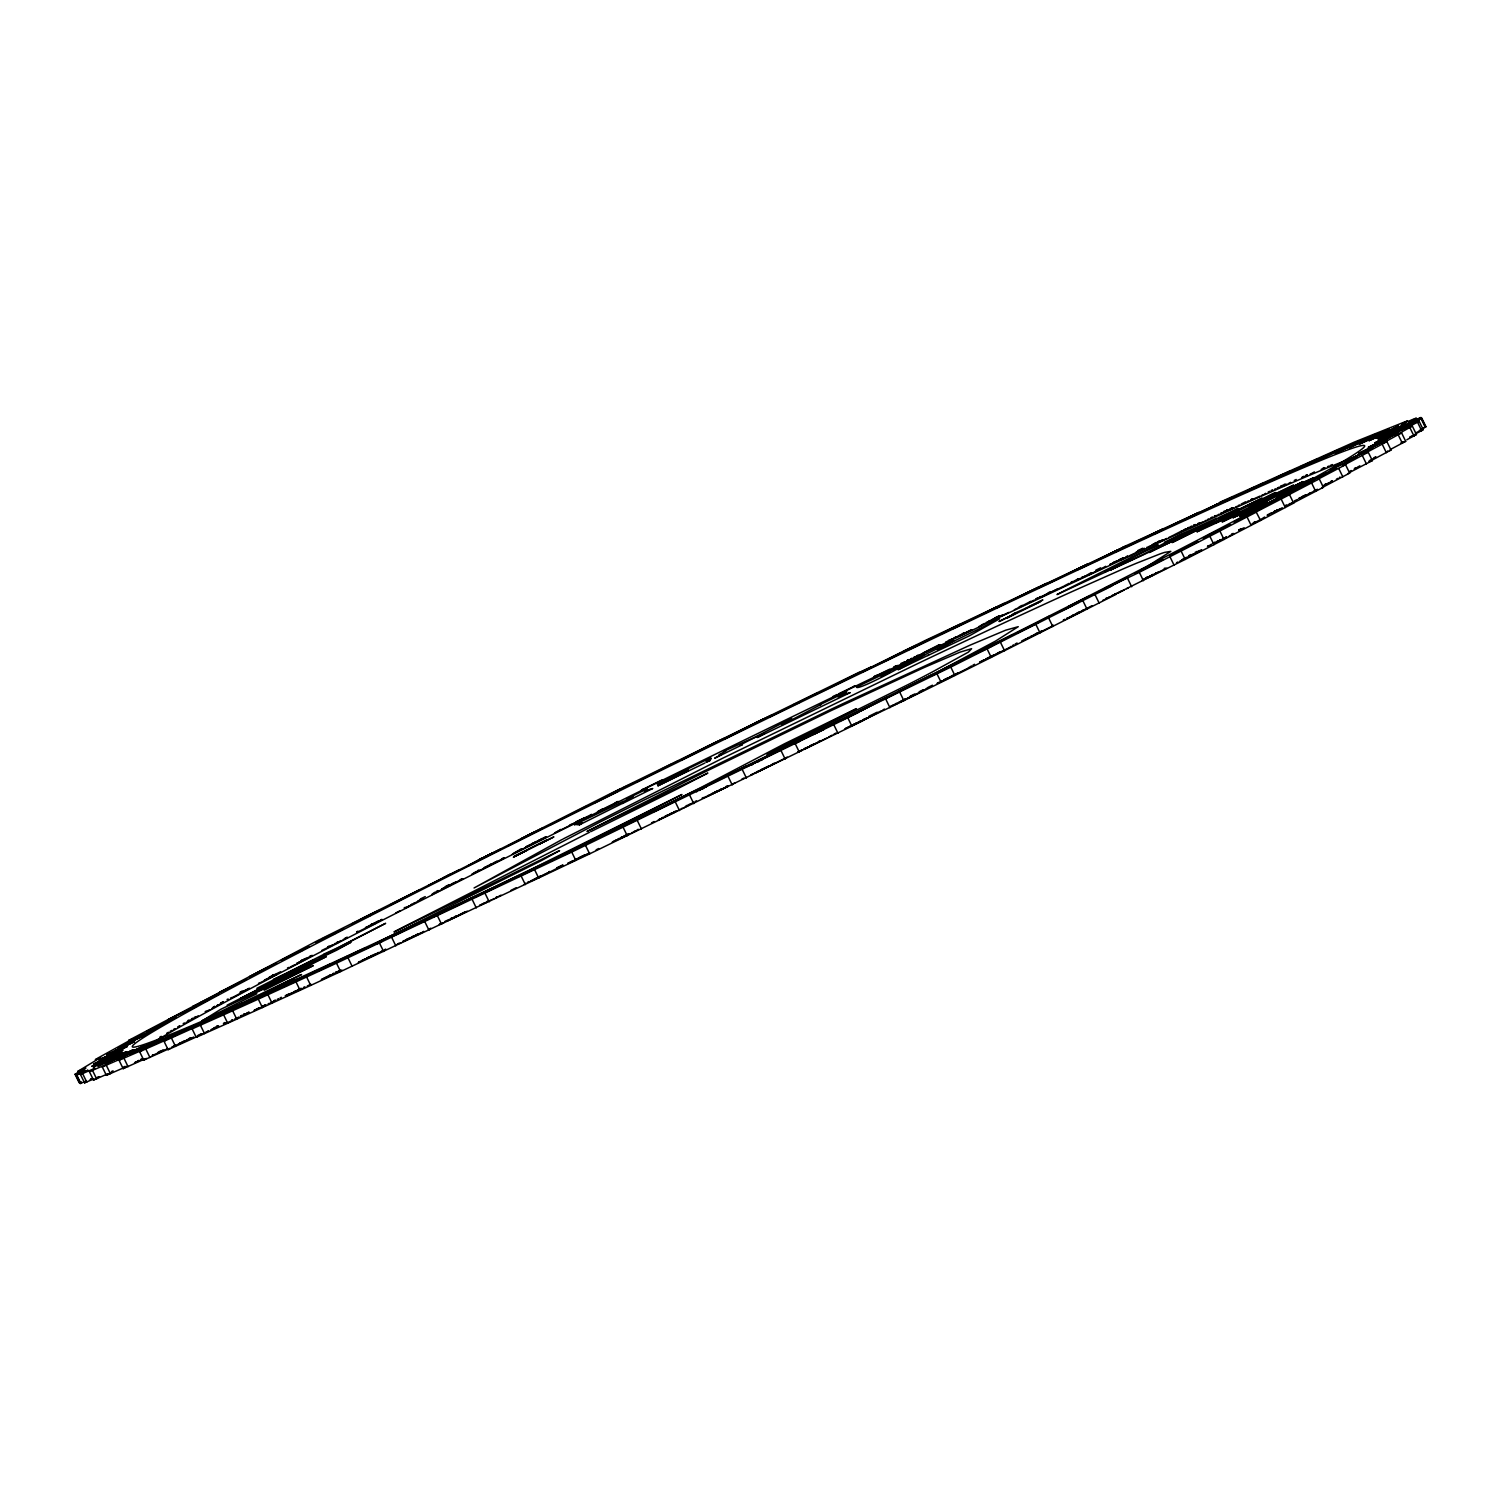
<?xml version="1.0" encoding="UTF-8"?>
<svg xmlns="http://www.w3.org/2000/svg" width="1501" height="1501" viewBox="0 0 1501 1501"><rect width="100%" height="100%" fill="white"/><g stroke="black" fill="none" stroke-linecap="round" stroke-linejoin="round"><path stroke-width="1.5" d="M1143.424 580.718L1139.315 572.294L1181.099 551.017L1185.208 559.441L1114.811 594.434M324.197 954.167L256.84 988.333L336.768 950.133L351.028 942.234L319.507 957.507L385.644 923.321L338.851 947.131A79.046 1.933 -26 0 0 335.811 948.613L324.141 953.961M671.81 777.799L687.965 770.613L657.794 785.905L704.926 763.015M1260.652 508.933L1238.363 519.327L1260.652 508.933L1258.832 509.833M336.505 963.173L295.997 981.879L300.106 990.304L340.614 971.579L336.505 963.173L571.731 852.061L817.613 732.563M1275.794 500.377L1280.897 497.882L1269.152 503.754L1275.719 500.49L1271.385 502.385M81.242 1081.752L79.159 1082.709L75.05 1074.303L85.913 1068.018L77.789 1071.376L100.717 1057.473L95.313 1059.687L98.616 1057.661L131.957 1039.236L128.654 1040.399L315.792 941.559L500.452 849.247L484.992 856.94L489.307 854.82M1415.068 434.202L1423.211 429.624L1419.102 421.218L1410.978 424.577L1421.841 418.291L1425.95 426.697L1419.214 430.599M1091.977 605.729L1067.267 618.543M1347.654 473.622L1349.662 473.096L1345.553 464.691L1343.17 465.591L1368.237 452.195L1372.346 460.601L1349.737 472.421M622.559 803.485L652.597 788.569M711.005 758.793L706.352 761.514A45.255 1.107 -26 0 0 706.821 761.72L709.954 760.482M432.626 893.883L431.688 894.709L450.938 884.99L441.894 889.061M428.066 885.871L451.538 873.713L447.861 875.364M428.517 885.477L458.762 870.186L443.546 877.729L447.411 875.833M901.032 663.348L902.045 662.973M1065.898 608.505L1073.534 604.659L1058.599 612.052L1071.245 606.273M433.095 893.47L435.009 892.157M854.895 713.613L856.771 712.619L839.847 721.024L950.79 667.101L1112.316 585.765M844.782 728.904C932.346 687.721 1026.965 639.37 1116.406 594.19M239.334 982.517L233.312 985.594L244.025 980.772L219.84 992.142L246.633 978.952L227.683 988.352L239.334 982.498M1104.736 588.786L1111.078 586.084M1343.564 448.611L1345.609 447.842M1406.85 439.774L1416.437 434.502L1412.328 426.096L1405.874 428.629L1419.102 421.218M295.997 981.879L258.303 999.122L262.412 1007.546L300.106 990.304M99.591 1062.502L122.594 1052.22L91.767 1066.348L115.596 1054.584L110.624 1057.267M1138.021 551.674L1129.934 555.52M719.185 754.778L726.052 750.669L723.557 751.438L755.153 737.104L791.684 718.285L784.01 723.595A46.437 1.126 -26 0 0 781.702 725.077L821.16 704.401L819.79 704.776M1147.458 536.514L1163.519 528.69L1115.543 551.899L1155.676 532.499M474.053 872.832L472.196 874.145M1051.038 626.686L1024.733 639.895M1051.507 626.33L1053.214 625.11M1201.851 550.023L1188.023 557.246M894.202 666.669L896.791 665.769M1317.578 489.382L1317.015 489.345M471.802 874.408L491.54 864.576L490.283 865.176M1097.156 560.342L1118.808 549.629L1113.104 552.218M1101.265 568.748L1105.768 566.29M819.809 704.757L846.827 691.717A52.329 1.276 -26 0 0 846.132 692.092L837.783 696.82L849.96 692.693M1198.567 528.277L1214.722 519.815A49.439 1.201 -26 0 0 1220.351 516.682L1238.137 508.651L1219.187 518.746L1262.228 498.144L1172.093 542.574L1204.74 526.176A68.614 1.67 -26 0 1 1202.92 527.039L1110.346 570.155L1111.397 569.592M569.798 824.968L576.984 821.948L554.469 833.149L558.034 831.029M1011.28 646.293L1009.441 647.55M1248.494 514.092L1261.741 507.563M394.238 931.821L394.688 931.558A155.579 3.809 -26 0 1 398.14 929.757L589.424 832.323M170.251 1048.355L168.093 1049.668L164.003 1041.262L166.142 1039.93L139.631 1051.713L143.74 1060.119L169.594 1048.467M1155.676 532.517L1151.867 534.506M1387.675 450.994L1387.262 451.595M1390.395 449.474L1405.687 441.313L1401.596 432.888L1396.174 435.102L1412.328 426.096M999.159 621.489L1016.702 612.671M171.696 1047.135L185.711 1040.906M258.303 999.122L223.63 1014.826L227.72 1023.232L262.412 1007.546M912.627 695.563L910.375 696.858M927.787 655.562L968.577 636.199M967.657 668.283L969.608 667.044M1354.765 457.017L1359.662 454.503L1348.067 460.338L1373.415 447.861L1345.853 460.957L1365.629 451.632L1354.803 457.017M627.23 823.974L699.26 788.363A45.949 1.126 -26 0 0 702.018 786.974L776.205 748.117A467.824 11.426 -26 0 1 784.742 743.652L856.471 708.641L766.955 754.328L781.796 747.179A42.103 1.032 -26 0 1 791.027 742.62L908.837 684.212A180.42 4.409 -26 0 0 931.783 672.279L968.445 652.091L971.616 648.695L959.946 652.166L925.779 666.819A109.46 2.683 -26 0 0 922.046 668.489L831.385 710.48L708.416 770.238A243.687 5.948 -26 0 0 698.697 775.06L695.488 776.655A201.172 4.916 -26 0 0 686.013 781.383A306.298 7.486 -26 0 0 677.139 785.849L586.985 831.479L652.654 799.658A250.686 6.117 -26 0 0 657.813 797.05L707.853 773.071L677.439 788.813A143.683 3.509 -26 0 1 665.562 794.742A132.857 3.246 -26 0 1 645.074 804.874L590.681 831.704M673.818 776.768L688.434 769.356L657.194 784.104A175.655 4.297 -26 0 1 657.476 783.803L704.138 760.894C721.662 752.339 697.74 763.953 710.986 758.793M223.255 1001.936L221.247 1003.062M847.239 717.384L854.069 714.007M851.461 725.734L854.407 724.195M99.516 1076.705L93.494 1080.063L89.385 1071.658L95.126 1068.243L80.454 1074.435L84.563 1082.84L93.662 1078.994M1090.72 573.063L1090.158 573.082M967.038 668.677L946.643 678.94M516.1 851.799L512.31 854.182L525.406 847.633M751.044 774.891L753.07 773.728M1122.129 590.644L1120.271 591.694M1198.68 528.483L1149.316 552.499L1154.194 549.873A50.471 1.238 -26 0 1 1164.795 544.431L1216.542 518.239L1178.06 535.632L1164.326 542.593L1186.034 532.705L1163.65 543.662A96.214 2.345 -26 0 0 1162.843 543.962L1142.261 554.995L1057.004 594.565L1070.363 587.773M1000.623 651.941L1000.285 651.828M1009.16 647.719L987.658 658.245M1372.346 460.601L1369.043 461.764L1390.995 450.019L1386.886 441.594L1382.496 443.283L1401.596 432.888M120.849 1056.423L122.256 1055.559L113.532 1059.894L139.293 1048.617L131.281 1052.689M1166.746 568.11L1152.862 575.033M516.907 851.311L518.671 850.241M928.5 655.13L898.086 669.709L900.037 668.658M293.783 981.091L292.02 982.086M407.765 928.95L441.294 912.439L393.074 935.874L419.117 923.077M1022.819 605.503L1030.437 601.507M267.853 993.587L298.211 978.896L266.503 994.244M638.263 829.265L637.081 829.94M981.429 625.035L981.823 625.166M179.294 1043.514L181.171 1042.501M474.991 872.175L475.967 871.593M223.63 1014.826L192.128 1028.898L196.237 1037.304L227.72 1023.232M441.951 888.892L444.315 887.598M1173.557 535.182L1168.772 537.527M1291.761 503.191L1292.811 502.479L1291.554 502.91M1409.983 437.035L1411.728 436.003M525.932 846.808L527.883 845.72M584.321 817.82L582.932 818.589M327.706 946.925L329.075 946.155M558.935 830.503L560.792 829.415M280.612 971.785L269.242 977.17M280.087 987.32L278.323 988.296M504.374 857.803L496.662 861.799M949.683 677.214L951.859 676.163M89.947 1080.007L92.068 1078.581L90.585 1079.106M575.915 821.966L588.392 816.056M1063.646 586.216L1042.951 596.235M797.932 751.926L799.564 751.025M1386.886 441.594L1364.934 453.34L1368.237 452.195M1339.642 477.487L1339.961 476.962M131.206 1052.708L132.989 1051.676L124.489 1055.972L148.749 1044.096L157.999 1040.456L130.418 1054.377L163.009 1039.124M462.664 878.76L454.765 882.851M591.544 814.349L589.424 815.512M647.119 788.851L626.33 799.095L629.013 797.95A55.725 1.37 -26 0 1 633.103 796.431L625.842 800.408A65.087 1.595 -26 0 1 622.746 801.609L574.376 824.837L576.628 823.936A42.535 1.032 -26 0 1 579.517 822.923C570.099 828.496 589.236 819.227 578.954 825.043A64.993 1.595 -26 0 1 580.549 824.255L582.275 823.411M957.807 673.292L951.278 676.688M513.473 857.127L518.408 854.594A163.271 3.996 -26 0 1 522.123 852.718L525.875 850.842M646.781 789.038L644.229 790.933L652.56 788.569M548.859 872.156L549.873 871.481L548.934 871.8M347.331 937.337L343.072 939.607M704.851 797.294L706.596 796.318M1132.373 556.683L1070.663 587.641M922.177 690.854L924.428 689.578M1360.187 466.136L1354.334 469.25M159.8 1037.172L161.282 1036.328M356.656 931.877L357.838 931.202M964.505 632.765L957.694 636.349M921.727 691.135L919.644 692.299M1012.687 645.411L1013.775 644.792M192.128 1028.898L193.498 1027.96L164.003 1041.262M196.237 1037.304L197.588 1036.384L168.093 1049.668M821.085 740.612L809.377 746.56M970.49 666.538L971.579 665.919M1400.827 443.058L1403.079 441.763M602.445 808.964L597.436 811.816L618.131 801.572M906.229 698.715L904.371 699.654M1233.935 533.493L1229.131 536.082M613.628 841.273L612.277 842.08L626.705 835.475M1204.928 520.96L1206.129 520.303M891.144 706.033L889.905 706.84L891.05 706.408M1050.1 592.163L1043.214 595.766M1143.818 568.598L1170.818 551.374L1164.72 552.368A471.427 11.52 -26 0 0 1160.217 553.85L1136.351 563.288A377.933 9.231 -26 0 0 1122.467 569.198L1072.727 591.3A353.504 8.631 -26 0 0 1067.042 593.871A281.531 6.886 -26 0 0 1058.111 597.942L1047.867 602.633A492.459 12.027 -26 0 0 1035.521 608.318L1018.541 616.16A406.621 9.925 -26 0 0 1004.225 622.802A381.292 9.325 -26 0 0 989.384 629.726L940.189 652.916A202.166 4.935 -26 0 0 932.159 656.706A242.824 5.929 -26 0 0 926.717 659.295A270.124 6.604 -26 0 0 918.462 663.236L722.619 758.268L562.894 839.078M464.86 911.951L457.58 915.741M1310.129 492.966L1308.684 493.754M200.965 1022.932L202.335 1022.162M295.134 991.429L295.603 991.335M1138.659 551.28L1144.4 548.259M166.761 1033.232L168.468 1032.275M170.138 1031.337L171.789 1030.418M173.422 1029.517L175.035 1028.617M178.281 1026.797L179.914 1025.896L178 1026.853M939.326 644.998L937.975 645.862L940.47 644.886L915.591 656.781M1147.008 547.19L1147.59 547.077M1235.417 507.132L1236.618 506.456M814.574 743.802L813.186 744.534M1264.668 493.885L1265.737 493.304M1063.29 620.082L1064.603 619.369M136.047 1061.845L134.527 1062.783L136.385 1062.108M945.818 641.884L946.906 641.527M774.647 763.315L769.732 765.923M1245.342 502.197L1246.224 501.972M642.822 789.301L641.396 790.089L662.523 779.676M398.834 943.341L397.183 944.279L401.048 942.703M152.258 1055.297L153.215 1054.771M160.1 1051.507L160.682 1051.469M567.81 863.3L569.948 862.156M722.506 788.644L719.823 790.014M1132.523 556.608L1158.097 544.732L1104.961 571.919L1122.917 563.588L1111.603 569.404M919.044 692.636L898.142 702.881M1023.307 640.195L1021.862 641.058L1023.513 640.439M1225.679 537.527L1226.73 536.908L1225.398 537.377M1332.344 480.958L1330.486 481.952M186.162 1022.444L193.179 1018.635M194.849 1017.716L198.226 1015.858M312.321 955.386L303.258 959.983M366.338 958.482L372.848 955.612M813.598 734.514L858.928 712.262M832.098 735.152L828.552 737.104M340.614 971.579L589.649 853.863L863.037 720.686M1397.056 429.38L1393.697 431.162L1396.136 430.093M925.742 688.846L927.262 688.021M1000.135 652.222L993.756 655.487M496.249 861.799L497.169 861.236L495.799 861.818M360.259 961.334L358.307 962.479L383.637 950.527M1082.502 577.059L1081.264 577.697M1226.899 510.209L1227.968 509.59L1226.955 509.984M759.3 770.801L758.418 771.308L759.694 770.764M881.368 710.742L864.313 719.842M1332.344 464.541L1330.186 465.535M937.074 683.349L939.157 682.242M1208.905 545.557L1207.479 546.364L1209.506 545.614M1215.228 542.518L1215.435 542.593M1238.85 529.947L1240.989 528.802M139.631 1051.713L142.389 1050.1L119.048 1060.269L123.157 1068.674L144.528 1059.087M143.74 1060.119L146.366 1058.393M660.459 818.645L658.264 819.978L675.563 811.891M728.248 785.905L711.53 794.123L713.163 793.222M1312.512 472.946L1314.426 471.914M1319.266 478.875L1288.533 494.917L1289.528 494.692L1293.637 503.116L1292.642 503.323L1323.375 487.3L1319.266 478.875L1317.615 479.419L1345.553 464.691M1374.728 457.899L1376.192 457.111M1323.375 487.3L1321.706 487.844L1349.662 473.096M519.759 849.622L521.26 848.815M417.578 934.297L409.548 938.463M481.765 904.202L479.663 905.403L487.243 902.082M681.21 808.758L682.355 808.138M972.911 665.187L974.543 664.286M1126.632 588.711L1128.414 587.754M484.279 867.54L485.667 866.809M262.45 1006.308L262.713 1006.364M384.481 949.777L385.719 949.12M551.073 860.805L553.006 859.979M783.878 758.849L755.041 773.24M785.511 757.986L787.181 757.086M833.937 734.158L835.982 733.07M981.541 661.115L979.59 662.279L992.33 656.425M207.907 1010.623L209.84 1009.591M211.735 1008.578L215.393 1006.608M242.712 991.392L240.929 992.292M217.176 1005.651L218.977 1004.694M220.76 1003.737L222.542 1002.781L219.671 1004.169M477.299 870.843L478.988 869.942M197.494 1035.69L198.564 1035.127M982.179 624.622L984.412 623.44M988.577 621.545L990.041 620.776M1174.42 534.694L1182.394 530.604M1288.834 483.322L1290.579 482.384M1380.789 441.613C1378.181 443.095 1386.943 438.348 1381.839 440.938M1015.201 644.004L1017.059 643.01M1081.658 611.263L1083.403 610.213L1081.602 610.888M1316.49 490.02L1299.472 498.538M119.048 1060.269L122.763 1058.017L102.274 1066.93L106.383 1075.335L126.853 1066.423L123.157 1068.674M436.284 891.444L437.917 890.581M546.42 836.864L537.996 840.935M203.986 1021.262L300.669 974.843A58.145 1.426 -26 0 1 301.551 974.543L237.458 1006.308M1070.945 582.669L1072.896 581.656M1121.904 558.616L1122.917 558.034L1121.904 558.447M226.501 1022.631L223.837 1024.17L226.219 1023.232M1031.281 601.301L1030.08 601.957L1031.393 601.432M324.197 978.033L321.345 979.646L330.483 975.575M1207.461 519.571L1208.943 518.783M530.641 881.049L532.123 880.28M675.882 811.253L673.123 812.604M1267.501 514.843L1268.551 514.28M233.856 996.739L248.134 989.197L241.004 992.405M454.353 882.851L455.647 882.119L453.94 883.076M232.542 1019.798L231.586 1020.342L232.711 1019.911M1064.584 585.709L1069.144 583.345M524.637 883.845L525.969 883.151M547.903 872.681L533.061 880.055M768.399 766.354L765.96 767.555M826.619 738.136L804.311 749.243M1259.358 509.346L1260.709 508.633M845.607 728.454L847.915 727.235M1256.487 512.047L1219.881 530.979L1223.99 539.403L1260.577 520.472L1256.149 511.954L1289.528 494.692M1255.83 521.785L1252.115 523.699M1351.219 470.526L1349.924 471.22M1260.577 520.472L1293.637 503.116M249.372 988.183L242.299 991.786M102.274 1066.93L107.115 1064.134L89.385 1071.658M106.383 1075.335L110.399 1072.746M216.744 1026.515L217.683 1026.027M223.405 1023.363L225 1022.519M1042.182 596.028L1042.557 595.709M422.7 931.933L423.77 931.37M439.286 924.316L440.956 923.434M1215.454 515.687L1214.215 516.363L1216.523 515.425M1237.987 505.724L1239.507 504.918M666.575 815.793L676.67 811.084M741.775 779.207L743.933 778.062M882.813 709.954L884.464 709.091M1336.415 479.194L1338.273 478.219M1290.41 503.923L1286.226 506.1M444.971 886.791L449.155 884.614M561.993 839.547L474.053 887.973L599.987 822.06A584.658 14.278 -26 0 1 615.992 814.067L626.78 808.683A530.697 12.965 -26 0 1 643.122 800.54L831.235 709.204A268.773 6.567 -26 0 1 843.506 703.406L970.096 645.149L1005.67 630.195L1018.26 626.686L995.426 641.152L938.031 671.773A218.433 5.329 -26 0 1 917.205 682.486L885.871 698.321L932.947 674.512L897.654 691.999L900.825 690.498M916.717 655.824L917.993 655.149M1109.708 564.526L1111.622 563.532M330.652 974.993L329.807 975.481L330.783 975.125M575.821 859.416L574.864 859.998L576.14 859.454M732.976 783.841L735.209 782.659M320.407 939.757L315.698 942.478L335.398 933.247M335.042 933.434L323.484 938.632L330.52 934.917M261.943 981.917L263.669 981.016M264.551 980.547L276.297 974.412L264.476 980.003M290.031 981.879L293.427 979.496L253.894 998.878M900.3 668.527L908.555 664.174A41.109 1.013 -26 0 0 912.458 661.885L922.683 656.162A40.414 0.994 -26 0 0 926.83 653.761L953.942 640.495L937.299 649.783M373.242 944.654L509.646 876.359A234.756 5.741 -26 0 0 540.885 860.861L559.573 850.617L482.928 888.254A59.89 1.463 -26 0 1 463.753 897.692L404.069 926.943A40.527 0.994 -26 0 1 399.266 929.4L394.2 931.915M1086.968 575.071L1088.6 574.208M1158.04 541.88L1159.466 541.111L1157.627 541.823M1379.775 439.099L1378.106 439.962L1410.039 424.483L1380.207 438.874M584.883 855.063L583.139 855.945M620.87 837.802L622.559 836.939M633.647 831.76L634.998 831.066M688.621 805.249L683.743 807.782M1212.808 543.249L1214.722 542.255M1224.966 537.902L1222.189 539.328M339.151 941.859L334.629 944.185M365.756 927.393L366.844 926.83M294.853 964.73L290.275 966.982M296.842 963.717L306.992 958.426L303.521 960.115M404.182 907.861L405.232 907.336M413.338 903.546L414.726 902.851M381.01 920.207L382.286 919.55M999.835 616.067L997.114 617.455M173.741 1046.028L175.279 1045.221M1126.013 556.796L1127.908 555.82M280.124 997.921L281.344 997.283M615.241 840.41L616.479 839.772M892.194 705.47L893.489 704.795M945.142 679.409L943.341 680.403L946.024 679.24M859.585 672.054L611.076 793.316L479.138 859.773L484.523 857.521M80.454 1074.435L87.977 1070.157L76.795 1075.054L84.9 1070.082L75.05 1074.303M84.563 1082.84L86.458 1081.865M137.248 1061.207L138.767 1060.419M1193.708 525.406L1195.265 524.581L1193.989 525.069M258.923 1007.828L254.101 1010.473L265.808 1005.22M296.354 990.773L297.873 990.003M651.584 822.829L654.136 821.516M754.177 773.128L755.51 772.452M898.574 702.487L900.225 701.642M1024.376 639.632L1025.69 638.957M1299.266 498.257L1300.448 497.657M1189.017 555.576L1191.043 554.526M1195.077 552.443L1197.066 551.411M332.734 945.161L321.796 950.433M528.708 845.288L530.697 844.275M194.117 1017.547L195.468 1016.852M899.531 667.739L904.822 664.737A51.072 1.257 -26 0 1 909.925 661.96L924.053 654.661L856.489 687.083M1183.088 530.453L1181.268 531.448L1183.876 530.36M273.914 1000.848L274.927 1000.323M291.719 992.855L286.653 995.632L299.675 989.703M325.248 977.47L330.82 974.674M361.685 960.602L365.175 958.801M483.247 903.414L484.71 902.664M1181.099 551.017L1220.275 530.866M678.339 810.24L679.878 809.452M707.797 795.68L709.185 794.967M1372.74 458.95L1369.231 460.732M1109.802 596.666L1108.92 597.154L1109.952 596.76M1185.208 559.441L1224.384 539.291M272.319 975.894L273.501 975.218L272.263 975.744M955.799 637.043L953.754 638.075M256.071 999.028L257.628 998.221M199.896 1034.433L201.453 1033.626M1197.779 523.605L1199.43 522.761M1384.203 432.851L1380.976 434.539L1384.016 433.17M1425.049 425.965L1420.94 417.541L1412.009 422.494L1421.841 418.291M405.908 939.964L407.84 938.988M539.891 876.584L541.148 875.946M589.63 852.849L580.643 857.334M596.16 849.829L598.749 848.497M661.66 818.026L663.048 817.295M760.313 770.276L762.039 769.413M800.784 750.387L802.228 749.637M806.788 747.573L808.382 746.785M982.686 660.515L984.056 659.821M988.371 657.87L990.791 656.65M1210.106 544.919L1211.607 544.15M1080.851 611.676L1078.806 612.727M1119.408 592.144L1117.307 593.195M923.171 652.916L938.425 645.111M985.876 622.69L987.527 621.846M937.712 649.577L942.44 647.175A68.427 1.67 -26 0 0 952.066 642.072L999.628 618.787L969.365 635.824M1026.177 608.036L1042.876 599.931L1033.457 604.678A81.504 1.989 -26 0 0 1031.225 605.785L1028.223 607.286L1040.231 601.713L1006.721 618.206L1011.974 615.391A57.376 1.407 -26 0 0 1013.231 614.735A94.732 2.308 -26 0 1 1014.47 614.059L999.291 621.414M1230.22 508.801L1231.983 507.901M243.537 1014.601L244.663 1014.019M1268.176 492.028L1269.565 491.315M1294.256 480.47L1296.226 479.476M367.07 958.107L372.68 955.349M381.216 951.465L382.98 950.565M420.074 933.284L421.481 932.571M456.379 916.135L454.128 917.28M495.762 897.598L497.394 896.772M551.017 871.443L562.837 865.402M571.299 861.443L572.8 860.692M667.101 815.512L669.727 814.199M907.636 698.265L909.099 697.515M1269.921 513.567L1271.385 512.835M1275.475 510.997L1273.467 512.01L1275.681 511.09M1279.865 509.045L1282.342 507.807M1142.843 579.592L1148.096 576.947M1181.85 559.798L1183.088 559.179M1124.324 589.931L1118.508 592.857M364.049 917.749L359.827 920L371.216 914.935L351.853 924.053L372.811 913.565L365.55 917.242L370.165 915.16M534.581 832.192C539.891 829.115 520.491 839.453 531.542 833.674M370.785 925.648L356.6 932.515M373.055 924.485L375.306 923.34L369.04 926.305M395.832 912.889L400.317 910.619M404.895 908.293L409.548 905.929M538.671 840.598L540.116 839.81L538.24 840.579M971.166 629.857L959.308 635.842M899.024 668.001C879.417 678.902 856.639 689.916 856.546 687.064M288.961 983.662L290.631 982.817M1210.613 517.92L1212.47 516.963M1241.177 504.055L1244.986 502.141M559.798 856.358L681.942 794.517L538.146 865.852A57.076 1.388 -26 0 1 526.138 871.687L421.124 922.102M896.81 692.899L883.883 699.447M527.508 882.344L529.102 881.537M1104.755 588.805L1139.297 572.369M1306.771 494.748L1305.12 495.593M909.644 648.92L916.154 645.449L903.227 651.321M445.591 886.922L447.035 886.19M486.587 866.34L488.782 865.233M376.263 922.402L374.199 923.434M874.107 676.557L876.49 675.356M913.753 657.344L915.291 656.556M1001.242 615.616L1002.856 614.81M1161.005 540.641L1162.806 539.722M263.275 1005.895L265.302 1004.863M1290.879 491.765L1293.449 490.452M510.828 890.468L516.363 887.654M631.433 832.905L632.559 832.323M1105.674 598.524L1107.175 597.773M322.659 938.613L343.466 928.763L328.888 935.949L336.412 932.177L332.059 934.429M1003.719 614.697L1000.66 616.236L1008.747 612.408M1019.16 606.911L1022.294 605.335M1085.373 575.877L1081.94 577.604M1120.834 559.16L1118.677 560.248M274.889 990.097L276.578 989.234M161.245 1050.925L162.858 1050.118M246.577 1013.269L248.734 1012.181M277.235 999.385L278.736 998.615M340.577 970.284L338.307 971.41M402.793 941.277L404.576 940.376M860.204 711.436L887.129 697.196L847.371 717.347M1149.503 566.252L1155.02 563.325L1142.055 569.198L1162.937 559.441L1148.753 566.627M467.224 911.163L446.472 921.37M634.21 831.76L636.574 830.56M713.782 792.903L715.902 791.853M1303.618 496.043L1301.949 496.887M727.929 786.43L708.341 795.943M1254.517 522.742L1264.836 517.226L1263.504 517.657M1226.448 537.452L1221.139 540.097M940.583 681.51L942.234 680.666M1153.594 574.677L1158.416 571.937M1066.629 618.318L1067.924 617.661M482.271 857.765L467.299 866.283L487.431 856.17L485.592 857.033M483.51 857.39L493.079 852.812L489.101 854.632M616.236 791.346L609.913 794.779L614.059 793.053M368.158 926.155L369.678 925.404M379.415 921.014L371.028 924.485M303.69 959.589L305.979 958.407L303.915 959.27M1147.571 536.382L1142.205 539.197L1151.455 534.919M1041.844 596.76L1057.455 588.936M291.682 974.487L311.683 963.905L310.351 964.449A41.503 1.013 -26 0 0 306.354 966.194L282.807 977.282A59.665 1.463 -26 0 0 265.715 985.594L240.723 998.315L245.301 996.589M1285.212 483.997L1283.918 484.635M300.782 978.352L304.159 976.551L296.429 980.078M140.512 1059.537L142.501 1058.543M364.893 948.726L361.685 950.396L370.015 946.568M371.179 945.836L375.4 943.604L354.198 954.073L402.737 930.526L365.644 948.351M1297.746 487.525L1279.997 496.55L1289.303 492.028M991.167 646.312L997.152 643.085L985.313 648.432L1012.95 634.604L989.647 647.062M1114.399 584.452L1125.956 578.091L1105.524 587.848L1118.02 582.144L1111.997 585.39M422.288 932.459L415.552 935.555M428.423 929.382L430.787 928.2M498.726 896.303L500.959 895.178M547.565 873.188L537.339 878.254M617.849 839.078L619.35 838.327M527.789 835.25L521.579 838.59L529.29 835.231L508.201 845.776L543.475 827.708L533.887 832.53M714.57 743.276L717.497 741.7L707.327 746.823L724.758 738.173L711.849 744.064M754.515 723.463L723.407 739.374L763.915 718.979L759.787 721.174M161.057 1024.376L165.692 1022.012L160.72 1024.545M528.052 846.32L533.399 843.656L525.857 846.996M988.84 621.17L990.172 620.513M1085.017 576.365L1091.696 573.044M1123.574 558.034L1110.177 564.451M1193.82 525.594L1195.828 524.581M1271.084 490.546L1272.698 489.739M264.007 995.088C291.719 981.71 239.635 1006.627 264.007 995.444M281.888 986.57L290.875 982.01L285.434 983.943M293.389 991.992L295.228 991.092M533.418 879.605L535.106 878.779M1324.67 484.598L1325.833 484.016M1327.672 483.36L1329.173 482.609M1332.344 481.277L1328.479 483.209M756.992 771.702L758.605 770.895M1221.27 539.797L1219.394 540.716M1148.059 577.172C1142.693 580.005 1155.995 573.701 1152.318 574.958M1187.873 557.059L1193.914 553.85L1193.032 554.15M895.028 704.007L896.791 703.143M1027.247 638.169L1029.011 637.287M1030.418 636.78L1032.519 635.749M495.03 862.437L493.416 863.225M1187.61 517.995L1191.212 516.119L1153.293 534.318L1198.792 512.423L1177.159 523.023L1186.841 518.389M339.564 941.352L341.252 940.508M1222.208 502.328L1231.495 497.506L1214.665 505.18M299.093 961.878L299.506 961.728M302.864 960.002L301.044 960.903M1040.85 596.704L1039.442 597.417M1071.02 582.388L1072.952 581.431M1122.992 558.635L1119.633 560.305L1127.889 556.477M1136.107 552.124L1139.353 550.511M1184.345 529.815L1185.921 529.046M291.4 974.637L270.555 984.769A39.007 0.957 -26 0 1 259.711 989.909L257.909 990.754A207.157 5.066 -26 0 1 249.166 994.807L245.77 996.383M1226.317 510.753L1228.174 509.833M158.074 1052.276L160.251 1051.188M189.67 1038.561L191.059 1037.866M1316.058 477.918L1320.13 476.023M555.914 858.553L554.394 859.304M557.434 857.803L559.554 856.733M561.674 855.683L592.801 840.466M447.955 920.132L449.362 919.438M486.305 901.857L487.994 901.013M577.36 858.628L579.142 857.746M1213.39 543.249L1214.834 542.536M664.605 816.506L668.17 814.762M710.742 794.179L712.431 793.335M849.397 726.503L856.827 722.844M851.911 725.602L867.372 717.834L863.488 719.411M985.669 659.014L987.47 658.113M1077.549 613.346L1075.542 614.359M1212.695 506.4L1185.133 519.721L1218.193 503.717M490.076 864.576L491.146 864.051M413.882 903.471L422.682 898.893L417.972 900.9M1298.665 467.993L1294.2 470.301L1316.546 459.381L1272.304 480.395L1308.666 463.227L1303.694 465.385M191.509 1018.841L192.803 1018.203M116.872 1057.004L121.037 1054.734L97.809 1066.198L133.495 1049.649L105.558 1062.427L116.515 1057.361M1159.166 541.561L1155.32 543.249M1159.729 541.58L1162.206 540.341M126.459 1054.565L116.571 1059.837L147.286 1045.484M1377.805 434.821L1381.108 433.057L1375.854 435.346M260.311 996.664L249.992 1002.068L265.227 994.863M285.04 985.594L287.085 984.6M392.605 936.174L397.803 933.584M1323.413 474.785L1276.601 497.187L1296.676 487.112A48.595 1.182 -26 0 1 1313.225 479.025M182.184 1041.994L184.116 1041.037M213.742 1028.016L215.431 1027.191M273.839 1001.073L275.584 1000.21M763.146 758.737L771.42 754.309L767.855 755.791M1071.433 605.935L1079.294 601.807L1067.643 607.061L1088.525 596.479L1065.991 608.487M819.208 731.775L823.955 729.43M444.971 921.389L446.885 920.451M1278.383 509.552L1276.863 510.302L1277.839 509.702M574.414 859.867L576.14 859.022M588.036 853.938L579.348 858.197M1069.387 616.93L1071.845 616.142M803.898 748.793L805.737 747.873M910.45 696.108L914.784 693.969M919.119 691.811L923.509 689.634M927.937 687.439L932.44 685.207M767.255 767.142L768.531 766.523M904.259 699.935L906.004 699.072M709.185 745.378L681.098 760.106L713.2 743.67M363.392 917.824L379.997 910.113L368.983 915.066M297.085 952.159L289.243 956.212L298.943 951.915M531.898 843.675L533.193 843.018M582.463 818.814L580.399 819.827M1273.842 478.913L1268.889 481.54L1290.785 470.751L1245.868 492.178L1283.111 474.504L1280.653 475.517M271.024 976.532L269.486 977.301L270.762 976.832M1327.935 455.178L1331.199 453.415L1296.17 469.926L1359.399 440.9L1346.134 447.805M582.651 823.223L622.54 803.335M706.858 762.058L710.067 760.482M1192.582 526.495L1189.242 528.146L1193.07 526.401M126.759 1053.74L144.34 1045.784L105.727 1063.759L128.692 1052.426L122.031 1055.86M158.524 1041.6L147.473 1047.36L195.749 1024.676L138.148 1050.606L153.177 1043.214L148.374 1045.278M1383.922 440.262L1390.282 436.922L1368.18 447.448L1380.92 441.163M299.374 979.046L331.102 963.792L282.544 987.208L299.468 979.008L298.117 979.421M403.037 930.995L413.769 925.704L400.561 932.252L406.621 929.157M445.253 911.013L441.482 913.021L481.69 893.376L433.545 916.848L453.959 906.773L444.746 911.069M303.483 987.452L304.891 986.757M307.311 985.988L310.876 984.243M366.957 957.919L368.777 957.019M375.475 954.317L376.882 953.642M418.723 934.222L403.675 941.502M1281.329 508.576L1274.199 511.428M1184.664 558.41L1186.428 557.528M1186.991 557.509L1185.246 558.372M1072.108 615.785L1074.716 614.509M617.455 790.746L625.429 787.012L615.973 791.759L632.784 783.391L624.022 787.312M267.947 967.789L276.672 963.248L249.504 976.682L265.921 968.126M448.611 885.421L453.508 883.282M908.799 659.577L907.279 660.309M910.413 658.995L912.12 658.151M370.616 925.179L370.278 925.442M373.374 923.828L371.573 924.729M999.535 616.461L988.39 621.733M1039.668 597.529L1041.45 596.648M1184.195 529.722L1185.921 528.877M106.984 1060.138L100.905 1063.29L126.478 1051.694L93.231 1067.042L108.747 1059.049M1232.996 507.77L1220.82 513.755L1222.564 512.948M1391.84 435.009L1397.844 431.819L1374.653 442.983L1393.228 433.864M232.693 1007.171L222.992 1012.5M235.826 1007.096L227.72 1011.074M263.107 994.825L266.784 993.005M1318.028 477.262L1310.748 481.089L1322.343 475.779M1283.862 495.33L1282.529 495.987M1266.3 504.824L1267.444 504.261M1268.608 503.679L1270.953 502.535M1272.135 501.953L1273.355 501.353M1274.593 500.752L1276.056 500.039L1265.531 504.993L1288.702 494.073L1262.191 507.188L1270.934 503.229M1262.998 506.437L1264.405 505.743M1245.886 516.081L1247.406 515.331L1244.779 516.494M1148.321 566.609L1142.205 569.667L1149.297 566.121L1135.019 573.269L1149.222 566.646M240.366 1016.158L242.093 1015.314M990.923 646.668L975.481 653.873L988.221 648M795.117 743.652L799.958 741.269M285.246 995.707L288.68 994.018M1304.256 496.024L1302.512 496.869M341.89 970.059L335.792 973.042M406.452 939.438L410.298 937.581M409.341 938.238L410.73 937.562M455.779 916.642L447.561 920.582M1151.455 575.502L1148.79 576.797M495.78 897.748L497.281 897.016M1111.247 595.953L1112.841 595.146M1153.331 575.071L1141.848 580.531M620.907 837.539L622.521 836.751M1077.643 613.065L1075.654 614.04L1077.136 613.234M946.118 678.921L948.838 677.608M755.284 722.844L771.458 715.339L753.483 724.289L759.262 721.625M620.701 788.926L593.327 803.391L617.174 791.59L614.697 792.753M529.102 834.612L532.405 832.999M901.313 652.503L889.718 658.526L892.701 657.344M532.855 833.224L534.75 832.286M160.157 1024.808L154.472 1027.566L175.805 1017.472L162.652 1024.808L146.61 1031.393L172.54 1018.616L159.763 1025.014L161.076 1024.114M991.523 619.857L992.836 619.2M953.998 638.169L955.874 637.25M371.629 924.428L372.586 923.959M338.044 941.915L336.806 942.515M1359.137 442.288L1353.996 445.009L1376.492 433.902L1362.42 440.281M184.342 1030.924L214.53 1016.552L167.174 1039.067L184.623 1031.037M1314.351 478.819L1311.555 480.207L1336.753 468.293L1317.597 477.712L1319.735 476.811M231.811 1009.685L236.914 1007.19M245.395 1003.043L252.206 999.722M268.623 992.105L288.548 982.967M1291.141 491.127L1296.508 488.5M256.521 998.034L261.268 995.726M1109.595 586.328L1112.26 584.977L1097.7 592.276L1107.607 587.773M766.542 756.391L794.536 742.695L746.991 766.523L764.947 757.555L758.68 760.632M249.128 1012.274L243.631 1014.976M240.592 1016.233L242.355 1015.37M270.612 1002.668L274.833 1000.829M339.751 970.884L335.642 972.873M1216.579 541.842L1218.249 541.017M414.295 936.174L411.762 937.074M1115.449 593.889L1114.568 594.321L1116.35 593.439M627.756 834.725L629.013 834.106M944.091 679.747L947.863 677.908M299.149 951.578L308.906 946.549L281.419 960.058L302.902 950.02L299.412 951.69M535.576 841.855L534.637 842.324L536.514 841.404M1342.494 448.93L1317.109 460.92L1320.636 459.212M1079.031 578.804L1077.136 579.724M1113.442 562.443L1114.736 561.806M1118.001 560.586L1115.9 561.58M757.255 737.535C781.177 724.383 734.083 747.31 741.175 745.19M757.705 737.31L833.899 700.498A212.579 5.197 -26 0 0 838.571 698.246L850.129 692.618M1392.966 430.149L1398.2 427.391L1368.874 440.787L1391.708 430.036M218.377 1004.807L217.101 1005.426M204.962 1021.43L192.184 1027.979L241.323 1004.638L207.964 1020.811M233.143 1009.047L227.495 1011.937L268.079 992.593L219.728 1015.745L241.83 1004.863L233.875 1008.691M1258.101 509.665L1259.62 508.914M1255.155 511.109L1256.6 510.396M1253.71 511.803L1248.945 514.111M295.847 980.566L290.462 983.343L300.35 978.746M1028.523 627.099L1017.753 632.653L1050.625 615.654L1025.277 629.013L1038.936 622.183L1029.442 626.386M487.431 890.881L475.554 896.998L523.493 873.544L483.397 893.208L495.593 887.11L488.238 890.693M757.742 762.001L759.206 761.288M760.669 760.575L762.133 759.862M1299.359 497.994L1300.56 497.413M192.747 1037.491L193.76 1037.003M217.382 1026.646L218.714 1026.009M1278.552 509.702L1276.357 510.772M240.873 1016.327L242.261 1015.652M299.262 989.309L301.044 988.446M332.584 973.793L334.01 973.098M1074.547 614.847L1072.671 615.748M1030.924 636.349L1032.632 635.505M716.596 791.496L719.429 790.183M760.313 770.051L762.076 769.187M949.758 677.664L937.787 683.33M1220.369 503.248L1210.087 507.995L1223.859 501.184L1122.992 547.152M1273.974 478.688L1279.809 475.892M1327.128 455.572L1316.921 460.469L1339.455 449.418L1321.931 457.43M996.476 617.774L994.675 618.618M537.245 841.31L535.332 842.417M1080.157 578.467L1071.02 582.763M494.636 862.794L489.983 865.008M1377.092 435.159L1366.135 440.393L1389.1 429.155L1348.986 447.917L1374.71 435.646M1384.729 433.057L1398.482 425.946L1375.329 437.335L1390.62 429.793L1385.611 431.988M301.194 960.565L302.133 960.115M1280.841 486.362L1282.792 485.405M1282.361 485.405L1280.803 486.155M261.906 995.895L263.425 995.163M264.439 995.482L267.459 994.018M1326.452 483.96L1324.445 484.917M761.833 759.393L754.309 762.883L759.037 760.744M805.455 738.304L840.297 720.255L793.504 743.745L810.896 735.096L800.877 740.143L805.286 738.154M186.124 1040.287L188.019 1039.367M191.753 1037.979L189.726 1038.955M216.05 1027.303L213.405 1028.598M1113.479 595.09L1111.678 595.953M989.14 657.288L993.681 655.111M685.957 805.943L687.533 805.193M689.072 804.442L690.591 803.71M692.092 802.979L693.593 802.247M695.057 801.534L696.52 800.821M714.251 792.453L718.191 790.558M765.923 767.799L760.294 770.482M990.06 610.156L951.634 629.182L1004.282 603.402L984.037 613.402L996.364 607.305L991.335 609.537M665.862 767.33L678.565 760.801L637.287 781.665L671.21 764.403L661.453 769.356L664.286 768.099M1219.825 502.272L1354.371 442.082L1404.336 422.062L1407.506 420.937L1401.484 424.295L1414.205 418.817L1416.437 418.16L1408.932 422.419L1420.94 417.541M1248.494 490.583L1262.529 483.416L1216.711 505.33L1254.573 487.281L1240.633 494.185L1248.138 490.546M1300.729 466.567L1303.844 465.066M832.717 696.652L837.202 694.494M838.665 693.781L854.932 685.938L852.606 686.989M1095.786 570.192L1100.683 567.828M1037.904 598.167L1036.459 598.861M493.191 863.056L495.03 862.174M1188.36 528.258L1190.087 527.433M420.374 898.968L425.252 896.604M451.501 884.445L452.795 883.808M410.599 904.878L412.043 904.184M1393.134 430.299L1382.646 435.102L1388.725 432.401M374.274 923.584L371.835 924.747M1394.11 430.787L1387.543 434.239L1403.529 426.322L1392.572 431.331M256.84 993.756L201.941 1020.811A100.304 2.458 -26 0 0 206.012 1018.485L220.628 1009.385A62.141 1.52 -26 0 0 222.092 1008.672A62.141 1.52 -26 0 1 223.555 1007.959L313.277 965.631L264.157 990.228M159.744 1041.225L170.045 1036.309L164.678 1038.636M1326.452 484.204L1322.494 486.099M589.293 842.117L562.95 855.382L610.269 832.061L589.518 842.023M186.649 1040.212L188.451 1039.349M188.713 1039.442L186.706 1040.418M210.759 1029.874L212.579 1028.748M298.83 989.309L300.519 988.502M1072.877 615.204L1074.303 614.528M1033.363 635.336L1037.191 633.422L1036.272 633.797M900.863 701.136L902.626 700.292M702.168 798.1L703.462 797.463M899.756 702.374L902.495 701.042M906.81 660.74L908.63 659.858M1035.934 598.805L1037.679 597.961M873.845 676.838L889.812 669.165M893.77 667.251L897.485 665.45M1137.814 550.567L1142.655 548.24M531.992 843.843L533.887 842.924M1187.554 528.071L1189.092 527.339M1189.486 527.508L1188.004 528.202M1395.048 430.843L1411.296 422.475L1399.532 427.729M410.936 904.915L412.306 904.259M1305.438 475.536L1307.24 474.672M1370.619 447.542L1358.518 453.49L1387.262 439.774L1362.251 452.101L1379.381 443.583L1369.212 448.668L1373.546 446.416L1370.995 447.579M239.991 992.255L242.055 991.26L240.648 992.18M108.804 1058.336L110.605 1057.473M287.366 972.967L313.371 959.983L273.426 979.571L284.815 974.205M1243.729 516.982L1233.916 522.048L1245.061 516.963M1213.296 532.874L1203.183 538.09L1230.407 524.618L1208.699 534.825L1222.621 528.465L1213.446 533.211M288.811 984.074L290.556 983.249M331.365 963.998L317.368 971.222L331.683 964.636M286.128 985.782L287.723 985.012M289.337 984.243L290.95 983.474M292.545 982.686L294.158 981.917M1216.166 541.88L1217.405 541.279M1218.474 541.186L1216.673 542.03M1146.164 577.622L1148.096 576.684M166.236 1049.143L167.643 1048.467M268.116 1003.869L269.317 1003.287M301.945 988.39L296.297 991.035M370.578 956.137L372.379 955.274M450.769 918.743L452.57 917.918M492.797 899.212L494.279 898.499M624.191 835.944L625.842 835.138M626.461 835.344L620.42 838.196M907.711 650.177L952.947 627.943L944.617 631.977M1360.225 441.575L1368.706 437.748L1335.402 453.246L1361.895 441.181M994.356 618.168L999.159 615.86M1076.78 579.555L1078.544 578.711M1036.103 599.237L1037.866 598.392M1392.328 430.468L1391.052 431.068M576.891 821.516L579.592 820.221M1220.951 513.361L1222.677 512.535M447.823 886.022L450.037 884.952M336.599 942.778L338.006 942.121M303.052 959.683L300.988 961.072M213.461 1006.965L214.549 1006.42M1281.047 496.681L1242.528 515.518M206.312 1020.999L214.343 1017.134L199.839 1024.264L207.044 1021.036M268.041 992.78L285.171 984.581M624.829 825.137L597.304 838.308M164.847 1049.799L152.502 1055.484M901.332 701.098L903.152 700.235M854.932 723.951L860.411 721.174L859.004 722.037M809.846 745.884L811.572 745.059M450.807 918.537L452.683 917.636M670.14 813.805L672.185 812.829M623.534 836.451L625.673 835.438M860.392 671.904L870.824 667.176L814.78 694.925L925.16 640.514L1126.2 546.008L1105.092 556.439L1112.898 552.649M952.084 639.088L948.313 640.871M1384.766 432.795L1359.268 444.146L1385.517 431.763M1115.993 561.205L1117.213 560.624M1152.093 544.994L1153.8 544.188M265.94 968.37C276.146 963.586 256.202 973.38 266.653 968.408M1222.208 512.554L1221.195 513.023M1250.727 499.889L1252.603 499.007M337.031 942.834L339.714 941.559M134.602 1040.249L125.615 1044.34L142.764 1035.821L134.996 1039.292M303.052 960.34L299.074 962.216M1320.355 476.511L1328.892 472.102L1319.341 476.417M213.123 1007.34L215.018 1006.439M1275.043 511.635L1271.253 513.436M331.008 964.374L338.644 960.678L331.552 964.111M1219.15 540.585L1221.157 539.628L1219.469 540.322M1183.689 559.348L1179.73 561.224M1149.391 576.328L1150.535 575.784M237.364 1017.791L238.922 1017.04M335.455 972.404L336.899 971.729M579.799 857.24L581.713 856.32M670.272 813.936L672.579 812.848M955.743 637.606L972.385 629.67M978.783 626.63L981.992 625.11M1392.984 431.819L1398.313 428.31M451.97 883.789L453.133 883.226M408.516 905.891L408.891 905.854M272.113 975.537L274.12 974.599M234.175 1006.458L241.755 1003.456L223.311 1012.368M1213.483 543.794L1215.885 542.649M93.494 1080.063L107.903 1073.778M763.878 768.324L768.606 766.129M535.97 878.179L537.752 877.316M944.429 632.071L940.977 633.891L960.734 624.135L861.405 672.41L893.395 657.044M995.426 617.962L996.664 617.361M952.61 638.638L951.052 639.37M1014.338 609.762L1022.613 605.766M1252.247 498.951L1251.14 499.477M1391.239 435.29L1381.276 440.056L1405.649 428.048L1393.641 433.357M1383.359 440.525L1381.352 441.463M107.49 1059.875L116.665 1055.484L99.61 1062.539M242.562 1005.37L244.663 1004.375M699.166 790.52L700.723 789.77M1109.839 597.079L1105.017 599.349M897.467 703.462L892.176 705.92M184.961 1041.019L179.482 1043.514M204.417 1032.894L206.838 1031.75M763.559 768.681L765.135 767.93M577.397 858.872L578.936 858.159M576.534 859.548L567.716 863.6M1390.508 431.087L1392.178 430.28L1388.312 432.307L1405.987 423.601L1378.593 438.386L1376.698 438.217L1392.947 430.825M948.163 640.664L949.27 640.158M1154.607 543.231L1156.22 542.48M1153.5 544.112L1152.055 544.75M1277.295 488.05L1278.983 487.243M525.969 850.748L514.111 856.339L540.229 843.13A59.946 1.463 -26 0 0 542.705 841.93L547.265 839.772L539.084 844.181L553.888 836.901L513.511 857.127M374.349 923.115L375.813 922.421M1255.286 511.503L1257.069 510.659M1034.095 634.792L1035.334 634.229M991.561 656.275L993.812 655.243M141.225 1059.912L143.402 1058.899M808.701 746.879L806.694 747.817M412.137 936.68L413.863 935.874M490.114 900.469L491.39 899.868M1097.137 560.473L1077.53 569.648L1123.255 547.208M1081.639 578.054L1086.405 575.821M1088.825 574.695L1101.227 568.879M903.283 662.391L904.953 661.622M540.623 839.19L542.499 838.308M377.014 921.595L378.815 920.751M1151.511 575.071L1152.974 574.376M294.215 980.885L296.673 979.853M1035.99 633.628L1038.035 632.671M1030.662 636.874L1042.595 630.683M75.951 1075.035L80.247 1083.572L85.97 1081.133M949.307 677.214L951.315 676.294M809.677 746.166L811.703 745.228M627.512 834.35L629.107 833.618M374.105 954.467L375.738 953.698M1190.518 526.663L1191.832 526.044M1217.855 514.824L1219.337 514.13M1185.246 529.722L1186.747 529.027M1223.69 511.485L1224.947 510.884M1394.785 431.875C1400.208 429.248 1387.975 435.346 1394.523 432.288M1302.249 477.037L1303.75 476.342M1025.877 608.168L1012.987 614.059L1016.852 612.577M450.375 884.971L448.086 886.022M187.906 1020.567L189.051 1020.023M1185.283 557.922L1186.372 557.415M302.508 977.939L304.028 977.226M904.071 699.597L905.985 698.734M719.898 789.732L722.131 788.7M673.874 812.022L675.187 811.403M207.438 1031.206L208.564 1030.68M338.269 971.072L339.526 970.49M1039.311 597.192L1040.775 596.497M1032.707 600.832L1034.377 600.062M1385.986 438.78L1373.284 445.365L1397.994 433.132L1387.374 437.804M1423.849 427.672L1425.95 426.697M534 843.055L532.217 843.862M488.632 865.946L484.185 867.934M491.896 863.957L490.433 864.632M1301.705 496.869L1303.656 495.968M1244.16 527.789L1238.757 530.228M696.37 791.815L697.458 791.308M951.822 675.75L954.204 674.643M629.463 833.674L627.868 834.425M580.118 857.277L582.369 856.264M231.754 1020.699L227.777 1022.537M332.171 974.505L333.804 973.755M408.441 938.988L405.87 940.17M1247.481 501.409L1249.001 500.715M1304.331 495.405L1305.945 494.655M1297.577 499.439L1294.331 500.921M1183.651 559.122L1182.037 559.854M292.095 982.517L293.427 981.898M812.96 744.402L814.649 743.633M583.57 855.457L584.977 854.801M189.22 1038.392L190.665 1037.716M539.572 876.471L540.96 875.833M454.428 916.811L455.948 916.098M234.663 1019.048L235.938 1018.466M265.94 1004.901L263.257 1006.12M443.921 922.571L439.605 924.541M1119.483 559.554L1120.534 559.066M1148.94 546.477L1150.46 545.764M1423.211 429.624L1415.556 432.945M1188.811 556.027L1192.019 554.582M1077.962 612.539L1079.407 611.864M802.303 750.181L797.744 752.17M161.808 1050.963L163.215 1050.325M330.952 945.686L332.64 944.898M532.255 880.43L530.416 881.256M536.364 878.179L538.071 877.41M335.661 972.535L337.106 971.898M1157.402 542.724L1166.877 538.409M1195.002 525.519L1202.92 521.898M997.846 616.817L999.385 616.142M1416.437 434.502L1409.946 437.26M1300.748 497.694L1299.115 498.426M404.951 907.955L406.79 907.111M202.222 1033.908L197.494 1036.028M1224.328 512.16L1226.129 511.334M1227.949 510.509L1233.522 507.995M991.129 620.213L993.512 619.163M618.149 801.459L615.222 802.772M1222.508 538.634L1223.653 538.127M296.447 963.417L297.648 962.873M997.358 653.123L999.066 652.353M305.378 976.607L306.542 976.082M1274.555 489.307L1275.794 488.744M1323.038 468.068L1324.032 467.618M1405.687 441.313L1401.427 443.151M1269.583 514.205L1267.163 515.275M380.41 920.019L381.779 919.4M1176.521 562.687L1178.004 562.012M415.421 935.161L417.466 934.241M123.401 1067.155L125.146 1066.367M137.698 1061.526L139.312 1060.794M544.131 837.558L545.501 836.939M1155.47 573.232L1156.52 572.763M367.52 926.999L365.268 927.993M334.367 943.81L335.38 943.36M772.358 764.028L773.803 763.39M377.258 952.985L378.44 952.46M1251.609 499.852L1260.033 496.08M1261.778 495.311L1263.523 494.523M1253.917 522.329L1255.211 521.748M909.625 696.727L912.176 695.62M287.291 983.061L290.125 981.842M524.224 884.408L525.444 883.883M1389.588 450.638L1390.995 450.019M309.863 956.231L311.439 955.537M1039.686 631.921L1040.981 631.339M243.65 1014.244L244.757 1013.738M1277.933 488.125L1287.258 484.035M111.468 1071.564L113.063 1070.851M1048.298 592.745L1049.462 592.238M1373.659 457.805L1375.46 457.017M1354.409 468.368L1356.304 467.543M460.244 879.642L462.552 878.667M1063.796 620.101L1065.278 619.463M818.833 741.363L820.203 740.762M706.877 796.618L704.532 797.575M501.953 858.685L504.223 857.728M345.099 938.144L347.012 937.337M220.722 1002.931L223.011 1001.955M216.632 1026.29L217.626 1025.858M1113.067 562.8L1114.493 562.181M1301.611 477.75L1304.369 476.567M1305.795 475.948L1307.24 475.329M1310.204 474.035L1311.724 473.378M1076.255 580.118L1074.472 580.849M1330.918 481.371L1332.231 480.789M1102.822 600.325L1103.779 599.893M956.062 673.799L957.357 673.236M753.127 774.103L751.1 774.948M725.865 786.599L727.328 785.961M1358.142 466.736L1359.437 466.192M1323.694 468.274L1324.951 467.749M1327.541 466.661L1328.854 466.098M963.248 633.122L964.205 632.709M1314.219 490.508L1315.514 489.964M329.601 946.287L327.912 946.962M1321.218 469.325L1322.456 468.8M633.216 821.085L634.341 820.709L608.186 833.674L655.168 810.427L632.503 821.385M1285.55 505.368L1286.77 504.861M1289.19 503.867L1290.372 503.379M741.607 745.021L741.907 744.89A55.368 1.351 -26 0 1 742.338 744.721L714.682 758.23L721.324 754.478A44.955 1.107 -26 0 0 721.756 753.858L719.335 754.74M183.216 1023.513L184.623 1022.95M1263.073 506.625L1264.649 505.987M205.187 1011.543L207.176 1010.773M230.46 998.09L232.749 997.189M227.083 999.441L228.19 999.009M97.227 1077.437L99.216 1076.649M1233.053 533.493L1231.646 534.037M258.472 983.343L261.136 982.348M1030.193 591.375L1025.971 593.533L1046.441 583.401L996.57 607.83L1039.048 587.041L1030.493 591.263M288.886 967.451L287.535 967.901M1198.323 551.017L1201.269 550.098M1242.415 515.537L1239.526 516.194L1267.163 502.235L1232.921 517.826L1252.284 508.445A56.775 1.388 -26 0 0 1259.977 504.636L1266.957 501.128A42.347 1.032 -26 0 0 1273.261 497.919L1319.135 476.192M1165.283 568.129L1164.213 568.354M379.453 943.078L383.674 951.521M1421.297 418.985L1425.387 427.391M1417.601 422.381L1421.71 430.787M1409.908 427.71L1414.017 436.116M1398.275 434.934L1402.384 443.339M1382.252 444.277L1386.342 452.683M1362.289 455.478L1366.398 463.884M1338.704 468.406L1342.813 476.811M1311.611 482.984L1315.72 491.39M1281.179 499.101L1285.288 507.526M1247.05 516.963L1251.159 525.388M1209.844 536.232L1213.953 544.657M1169.954 556.74L1174.045 565.145M1127.57 578.335L1131.679 586.76M1095.092 594.79L1099.201 603.214M1082.99 600.925L1087.099 609.331M1048.73 618.168L1052.839 626.574M1035.953 624.585L1040.062 632.99M1000.473 642.334L1004.582 650.759M987.151 648.976L991.26 657.4M950.79 667.101L954.899 675.506M937.018 673.93L941.127 682.336M899.831 692.355L903.94 700.761M885.834 699.26L889.924 707.684M847.896 717.966L851.986 726.371M833.862 724.852L837.971 733.276M795.267 743.783L799.358 752.207M781.083 750.725L785.192 759.131M742.32 769.638L746.429 778.062M728.135 776.542L732.225 784.967M689.672 795.23L693.762 803.635M675.394 802.134L679.484 810.559M637.306 820.54L641.415 828.946M623.159 827.351L627.268 835.776M585.54 845.438L589.649 853.863M571.731 852.061L575.84 860.486M534.656 869.792L538.765 878.216M521.241 876.19L525.35 884.596M485.086 893.395L489.195 901.801M472.196 899.493L476.286 907.917M437.485 915.891L441.594 924.316M424.877 921.839L428.986 930.264M391.705 937.412L395.814 945.836M348.007 957.826L352.097 966.231M306.617 977.001L310.726 985.407M267.947 994.75L272.056 1003.156M232.655 1010.755L236.764 1019.179M200.421 1025.202L204.53 1033.626M171.414 1037.998L175.523 1046.422M145.822 1049.068L149.931 1057.492M123.964 1058.261L128.073 1066.686M106.346 1065.354L110.455 1073.759M92.555 1070.532L96.664 1078.938M82.686 1073.778L86.795 1082.183M76.795 1075.054L80.885 1083.478M76.626 1075.71L78.69 1079.913M877.222 712.206A685.582 16.755 -26 0 1 868.891 716.296M562.8 864.914A685.582 16.755 -26 0 1 556.758 867.803M152.389 1042.97A685.582 16.755 -26 0 1 744.402 740.049A685.582 16.755 -26 0 1 1348.799 459.4M703.875 788.288A261.53 6.398 -26 0 1 702.299 789.038M700.048 789.995A85.238 2.083 -26 0 1 699.353 790.314M706.258 786.993A114.508 2.796 -26 0 1 705.339 787.443M752.695 764.478A87.171 2.139 -26 0 1 751.813 764.91M377.37 943.773A243.218 5.948 -26 0 1 382.399 941.258M1305.514 483.66A68.183 1.67 -26 0 1 1309.51 481.671M1306.958 483.322A54.261 1.332 -26 0 1 1301.78 485.892M1170.161 555.145L1197.742 541.598L1170.161 555.145M347.238 956.343L325.792 967L365.831 947.731L347.238 956.343M545.764 863.056L518.689 876.528L564.845 853.881L544.825 863.375L545.764 863.056M1306.339 484.316L1287.745 493.51L1313.938 480.658L1289.509 492.14L1306.339 484.316M131.187 1042.801L114.395 1051.132L134.546 1041.619L106.796 1054.884L131.187 1042.801M389.622 905.234L418.573 890.468L389.622 905.234M587.717 805.699L550.379 824.724L587.717 805.699M1356.566 457.336L1330.074 469.926L1356.566 457.336M1204.928 527.395L1196.972 531.879L1235.098 514.336A44.355 1.088 -26 0 1 1249.432 507.225L1293.656 485.104L1249.301 506.062L1264.067 498.538A56.006 1.37 -26 0 0 1267.951 496.587A69.008 1.689 -26 0 0 1270.446 495.311A76.964 1.876 -26 0 0 1274.011 493.491L1275.719 492.534A176.199 4.297 -26 0 0 1272.642 493.791L1204.928 527.395M725.358 776.73L700.385 789.113L746.26 766.26L721.756 778.193L725.358 776.73M881.387 676.294L889.793 671.998L881.368 676.351M219.202 993.456L200.477 1002.762L218.433 994.356L203.817 1002.218L192.785 1006.496L219.202 993.456M1058.58 578.392L1087.156 564.263L1037.735 588.354L1058.73 578.467M122.894 1050.062L93.512 1064.096L122.782 1050.062M939.232 671.979L970.453 655.881L932.102 675.469L947.938 667.607L939.345 671.923M679.653 798.851L654.155 811.553L700.629 788.438L676.876 799.958L679.653 798.851M326.149 956.719L277.01 982.161L227.12 1005.201L286.128 975.106L326.149 956.719M128.035 1041.656L146.573 1033.983L158.674 1027.04L128.035 1041.656M1292.211 487.075L1313.825 477.712L1299.491 484.56A38.932 0.957 -26 0 0 1289.959 489.195L1223.69 521.335A308.587 7.543 -26 0 1 1222.095 521.898L1240.201 512.817A54.28 1.332 -26 0 0 1252.528 506.475L1302.906 481.652L1292.211 487.075M1239.451 511.259L1216.467 522.554L1239.451 511.259M1351.482 444.821L1336.922 452.007L1351.482 444.821M1210.444 534.487L1217.198 531.148L1210.444 534.487M194.455 1006.702L176.03 1015.802L195.843 1006.514L168.431 1019.611L194.455 1006.702M793.166 704.945L800.54 701.793L769.825 716.727L817.876 692.768L793.166 704.945M99.028 1059.894L127.341 1046.46L99.028 1059.894M1281.873 492.591L1264.011 501.428L1281.873 492.591M118.298 1047.773L145.165 1035.108L118.298 1047.773M301.87 949.983L295.003 953.454L301.87 949.983M267.816 978.108L267.816 978.108M436.922 914.203A685.582 16.755 -26 0 0 1364.672 446.078A685.582 16.755 -26 0 0 443.752 878.592A685.582 16.755 -26 0 0 436.922 914.203"/></g></svg>
